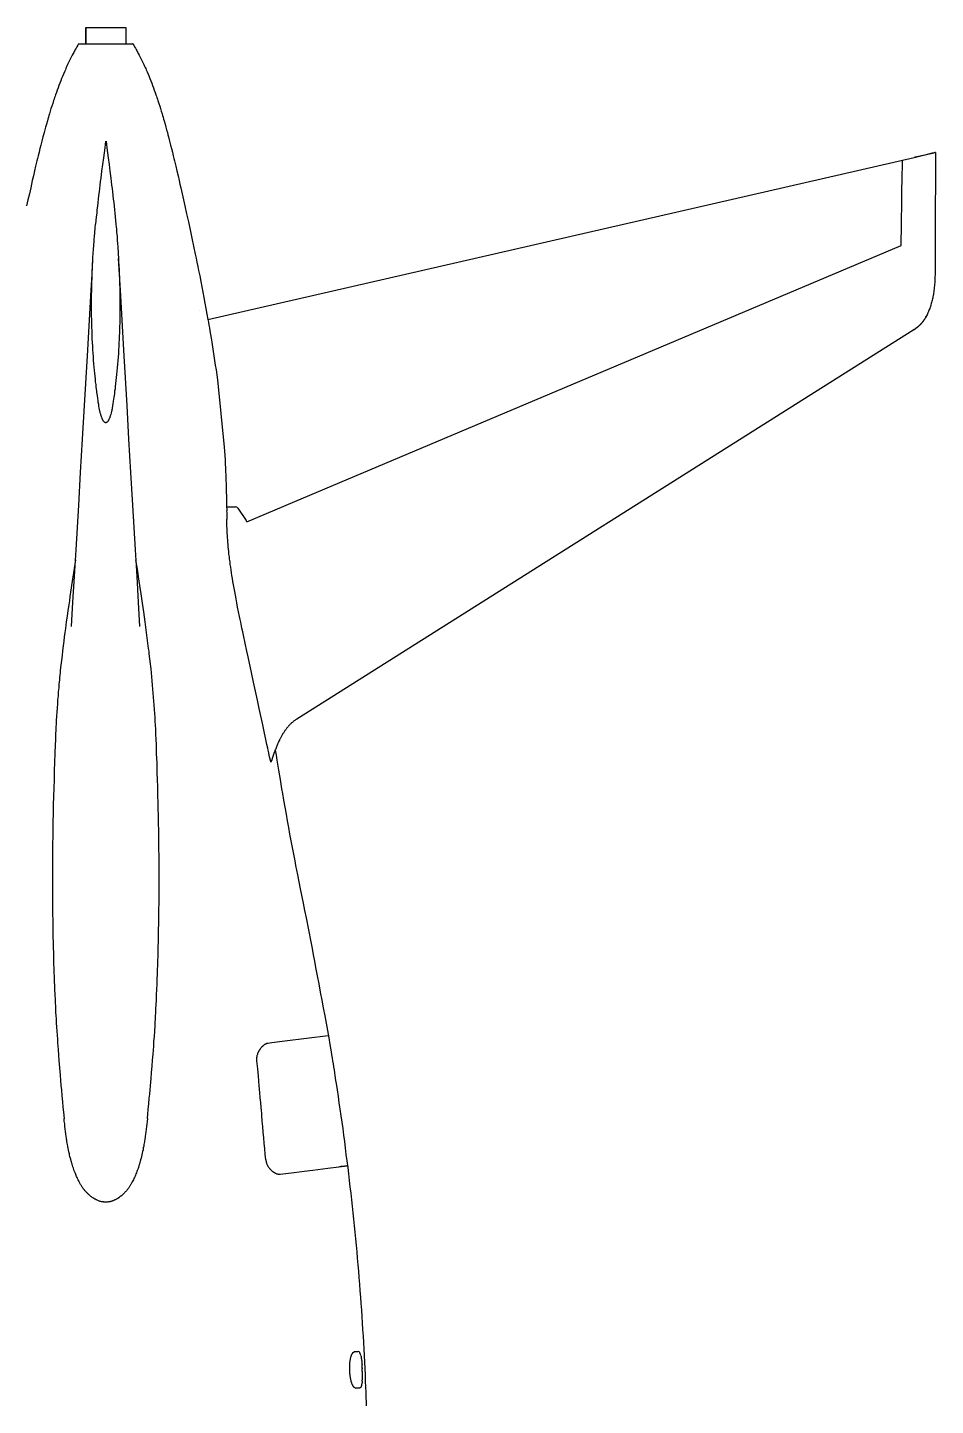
# Model space of a CAD drawing. Extents: x -62750 to 17911, y -49048 to 6133.
# Drawn here: x -799 to 6014, y -21692 to -11352 of the extents above; entities that cross this region are included whole.
import ezdxf

# ---------------------------------------------------------------- set-up
doc = ezdxf.new("R2010")
doc.units = 0
doc.layers.get('0').update_dxf_attribs({"linetype": 'CONTINUOUS'})

msp = doc.modelspace()

# ---------------------------------------------------------------- linework, layer by layer
at = {"color": 7}
for p, q in [((-362, -11352), (-362, -11474)), ((-362, -11352), (-62, -11352)), ((-362, -11474), (-362, -11352)), ((-62, -11352), (-62, -11474)), ((-62, -11352), (-62, -11474)), ((-396, -11474), (-212, -11474)), ((-212, -11474), (-19, -11474)), ((1219, -13390), (5855, -12327)), ((5764, -12507), (5766, -12347)), ((1206, -14910), (5758, -12988)), ((555, -13542), (1219, -13390)), ((5852, -13620), (1221, -16541)), ((702, -14950), (761, -14950)), ((779, -14960), (842, -15051)), ((846, -15062), (1206, -14910))]:
    msp.add_line(p, q, dxfattribs=at)
at = {"color": 7, "ltscale": 0.036393}
msp.add_line((-416, -11474), (-415, -11474), dxfattribs=at)
at = {"color": 7, "ltscale": 0.036395}
msp.add_line((-416, -11474), (-415, -11474), dxfattribs=at)
at = {"color": 7, "ltscale": 0.09683}
msp.add_line((-404, -11474), (-401, -11474), dxfattribs=at)
at = {"color": 7, "ltscale": 2.44141e-05}
msp.add_line((6014, -12290), (6014, -12290), dxfattribs=at)
at = {"color": 7, "ltscale": 0.003878}
msp.add_line((489, -13477), (489, -13478), dxfattribs=at)
at = {"color": 7, "ltscale": 0.003877}
msp.add_line((489, -13478), (489, -13478), dxfattribs=at)
at = {"color": 7, "ltscale": 2.74658e-05}
msp.add_line((779, -14960), (779, -14960), dxfattribs=at)
at = {"color": 7, "ltscale": 3.35693e-05}
msp.add_line((842, -15051), (842, -15051), dxfattribs=at)
at = {"color": 7, "ltscale": 0.153441}
msp.add_line((1713, -21410), (1713, -21416), dxfattribs=at)
at = {"color": 7}
for points in [[(-416, -11474), (-422, -11485), (-429, -11496), (-435, -11506), (-441, -11517), (-445, -11524), (-449, -11531), (-452, -11539), (-456, -11546), (-464, -11560), (-471, -11575), (-479, -11590), (-486, -11604), (-493, -11619), (-498, -11630), (-503, -11641), (-508, -11652), (-512, -11660), (-515, -11669), (-522, -11685), (-530, -11702), (-536, -11719), (-543, -11735), (-550, -11752), (-556, -11769), (-563, -11786), (-570, -11804), (-576, -11821), (-582, -11839), (-588, -11856), (-592, -11867), (-596, -11878), (-600, -11889), (-603, -11900), (-610, -11923), (-617, -11942), (-623, -11961), (-629, -11981), (-635, -12000), (-638, -12013), (-642, -12025), (-646, -12039), (-650, -12052), (-657, -12078), (-663, -12099), (-669, -12120), (-675, -12141), (-679, -12157), (-683, -12172), (-691, -12204), (-699, -12235), (-706, -12261), (-712, -12288), (-719, -12314), (-724, -12334), (-728, -12353), (-738, -12393), (-746, -12428), (-755, -12464), (-763, -12500), (-769, -12527), (-775, -12554), (-785, -12599), (-796, -12644), (-806, -12690)], [(-416, -11474), (-382, -11474), (-348, -11474), (-314, -11474), (-246, -11474), (-144, -11474), (-93, -11474), (-59, -11474), (-25, -11474), (-8, -11474)], [(-404, -11474), (-402, -11474), (-398, -11474), (-235, -11474), (-212, -11474)], [(-212, -11474), (-62, -11474), (-23, -11474), (-19, -11474)], [(-8, -11474), (-1, -11485), (5, -11496), (11, -11506), (17, -11517), (21, -11524), (25, -11531), (29, -11539), (32, -11546), (40, -11560), (47, -11575), (55, -11590), (62, -11604), (69, -11619), (74, -11630), (79, -11641), (84, -11652), (88, -11660), (91, -11669), (99, -11685), (106, -11702), (113, -11719), (119, -11735), (126, -11752), (133, -11769), (139, -11786), (146, -11804), (152, -11821), (158, -11839), (165, -11856), (168, -11867), (172, -11878), (176, -11889), (179, -11900), (187, -11923), (193, -11942), (199, -11961), (205, -11981), (211, -12000), (215, -12013), (218, -12025), (222, -12039), (226, -12052), (233, -12078), (239, -12099), (245, -12120), (251, -12141), (255, -12157), (259, -12172), (267, -12204), (275, -12235), (282, -12261), (289, -12288), (295, -12314), (300, -12334), (305, -12353), (314, -12393), (322, -12428), (331, -12464), (339, -12500), (345, -12527), (351, -12554), (362, -12599), (372, -12644), (382, -12690), (395, -12750), (408, -12811), (421, -12871), (434, -12932), (447, -12993), (460, -13054), (466, -13084), (472, -13114), (478, -13145), (485, -13175), (493, -13216), (501, -13257), (509, -13298), (517, -13338), (525, -13379), (532, -13420), (540, -13461), (547, -13502), (555, -13542)], [(-8, -11474), (-8, -11474), (-8, -11474), (-8, -11474), (-8, -11474)], [(-214, -12205), (-220, -12254), (-230, -12329), (-236, -12379), (-243, -12430), (-250, -12482), (-253, -12508), (-256, -12534), (-259, -12560), (-262, -12586), (-266, -12613), (-269, -12639), (-272, -12666), (-275, -12693), (-278, -12719), (-280, -12746), (-283, -12773), (-286, -12801), (-288, -12828)], [(-210, -12205), (-204, -12254), (-194, -12329), (-187, -12379), (-181, -12430), (-174, -12482), (-171, -12508), (-168, -12534), (-164, -12560), (-161, -12586), (-158, -12613), (-155, -12639), (-152, -12666), (-149, -12693), (-146, -12719), (-143, -12746), (-141, -12773), (-138, -12801), (-135, -12828)], [(5855, -12327), (5944, -12306), (5983, -12297), (6002, -12293), (6009, -12291), (6013, -12290), (6014, -12290), (6014, -12290), (6014, -12290), (6014, -12290)], [(6014, -12290), (6014, -12290), (6014, -12290), (6014, -12290), (6013, -12290), (6011, -12291), (6006, -12292), (5991, -12295), (5934, -12309), (5862, -12325), (5855, -12327)], [(6014, -12290), (6014, -12344), (6014, -12397), (6014, -12450), (6014, -12494), (6014, -12522), (6014, -12580), (6013, -12640), (6013, -12715), (6013, -12790), (6013, -12850), (6012, -12968)], [(5759, -12880), (5759, -12828), (5760, -12778), (5761, -12703), (5763, -12554), (5764, -12507)], [(-310, -13744), (-311, -13715), (-313, -13687), (-314, -13658), (-315, -13630), (-316, -13601), (-317, -13573), (-317, -13545), (-318, -13517), (-318, -13489), (-318, -13461), (-318, -13433), (-318, -13407), (-318, -13381), (-318, -13355), (-317, -13329), (-317, -13303), (-316, -13282), (-316, -13261), (-315, -13240), (-314, -13224), (-314, -13209), (-313, -13178), (-312, -13155), (-311, -13133), (-309, -13112), (-309, -13095), (-308, -13079), (-306, -13048), (-304, -13017), (-302, -12986), (-299, -12957), (-298, -12939), (-297, -12923), (-294, -12890), (-291, -12859), (-289, -12829)], [(-135, -12829), (-134, -12847), (-132, -12866), (-130, -12891), (-127, -12918), (-125, -12945), (-123, -12977), (-122, -12994), (-121, -13010), (-119, -13032), (-118, -13055), (-116, -13078), (-115, -13108), (-113, -13138), (-112, -13168), (-110, -13199), (-109, -13230), (-109, -13246), (-108, -13262), (-108, -13283), (-107, -13304), (-107, -13326), (-106, -13355), (-106, -13384), (-106, -13413), (-106, -13442), (-106, -13472), (-106, -13502), (-106, -13531), (-107, -13546), (-107, -13561), (-107, -13576), (-108, -13591), (-108, -13617), (-109, -13642), (-110, -13668), (-111, -13693), (-113, -13719), (-114, -13744)], [(5758, -12988), (5758, -12933), (5759, -12880)], [(6012, -12968), (6012, -12992), (6012, -13016), (6012, -13045), (6012, -13073), (6012, -13100), (6012, -13126), (6012, -13152), (6012, -13172), (6012, -13182), (6012, -13192), (6012, -13201), (6012, -13211), (6011, -13220), (6011, -13229), (6010, -13242), (6010, -13254), (6009, -13267), (6008, -13278), (6007, -13290), (6006, -13301), (6005, -13313), (6004, -13319), (6003, -13324), (6002, -13335), (6000, -13346), (5999, -13351), (5999, -13356), (5997, -13364), (5996, -13372), (5994, -13380), (5992, -13388), (5990, -13397), (5988, -13406), (5985, -13415), (5983, -13424), (5980, -13433), (5979, -13438), (5977, -13442), (5976, -13447), (5974, -13451), (5971, -13460), (5968, -13468), (5965, -13476), (5962, -13484), (5958, -13492), (5955, -13500), (5951, -13508), (5947, -13516)], [(-468, -15846), (-458, -15665), (-447, -15471), (-435, -15271), (-415, -14937), (-401, -14690), (-386, -14441), (-372, -14189), (-350, -13817), (-322, -13323), (-315, -13203), (-308, -13086)], [(44, -15846), (34, -15665), (23, -15471), (11, -15271), (-9, -14937), (-23, -14690), (-38, -14441), (-52, -14189), (-73, -13817), (-102, -13323), (-109, -13203), (-116, -13086)], [(555, -13542), (558, -13564), (562, -13585), (566, -13606), (570, -13627), (574, -13656), (579, -13684), (584, -13713), (589, -13747), (595, -13782), (600, -13816), (605, -13851), (610, -13886), (616, -13922), (621, -13959), (626, -13996)], [(5853, -13619), (5854, -13619), (5857, -13617), (5860, -13614), (5864, -13612), (5868, -13609), (5872, -13606), (5877, -13602), (5881, -13599), (5886, -13595), (5890, -13591), (5895, -13586), (5900, -13582), (5904, -13577), (5908, -13573), (5912, -13568), (5916, -13563), (5920, -13558), (5924, -13553), (5927, -13549), (5930, -13545), (5933, -13540), (5936, -13536), (5939, -13531), (5941, -13528), (5942, -13525), (5945, -13519), (5946, -13517), (5947, -13516)], [(5947, -13516), (5946, -13517), (5944, -13523), (5941, -13528), (5937, -13533), (5935, -13537), (5934, -13539), (5931, -13544), (5927, -13549), (5924, -13553), (5921, -13558), (5917, -13563), (5913, -13568), (5909, -13572), (5904, -13577), (5900, -13581), (5896, -13586), (5891, -13590), (5887, -13594), (5882, -13598), (5878, -13601), (5873, -13605), (5868, -13609), (5864, -13612), (5859, -13615), (5854, -13618), (5853, -13619)], [(5947, -13516), (5947, -13516), (5947, -13517), (5947, -13517), (5947, -13517)], [(5947, -13517), (5947, -13517), (5947, -13516), (5947, -13516), (5947, -13516)], [(-261, -14210), (-264, -14191), (-265, -14180), (-268, -14163), (-270, -14150), (-272, -14136), (-275, -14114), (-278, -14091), (-280, -14079), (-281, -14066), (-283, -14048), (-285, -14030), (-288, -14012), (-290, -13991), (-292, -13969), (-294, -13947), (-296, -13925), (-299, -13900), (-301, -13875), (-303, -13849), (-305, -13823), (-306, -13797), (-308, -13771), (-310, -13744)], [(-114, -13744), (-116, -13772), (-117, -13799), (-119, -13826), (-121, -13853), (-123, -13879), (-126, -13905), (-128, -13931), (-130, -13956), (-133, -13979), (-135, -14001), (-138, -14023), (-140, -14045), (-142, -14064), (-145, -14082), (-147, -14100), (-149, -14113), (-150, -14125), (-153, -14141), (-155, -14157), (-158, -14176), (-160, -14188), (-163, -14210)], [(626, -13996), (677, -14500), (679, -14532), (681, -14563), (683, -14595), (685, -14627), (686, -14658), (687, -14684), (689, -14709), (690, -14735), (690, -14754), (691, -14773), (692, -14792), (692, -14811), (693, -14839), (694, -14867), (694, -14895), (695, -14916), (695, -14937), (696, -14979)], [(-212, -14318), (-213, -14318), (-214, -14318), (-216, -14317), (-217, -14317), (-218, -14316), (-219, -14316), (-220, -14315), (-221, -14314), (-222, -14313), (-223, -14312), (-224, -14312), (-225, -14310), (-227, -14309), (-228, -14307), (-229, -14306), (-230, -14304), (-231, -14303), (-232, -14301), (-233, -14299), (-234, -14297), (-235, -14295), (-236, -14293), (-237, -14291), (-238, -14288), (-239, -14286), (-240, -14283), (-241, -14280), (-243, -14277), (-244, -14274), (-245, -14270), (-247, -14265), (-249, -14259), (-250, -14254), (-251, -14250), (-253, -14242), (-255, -14236), (-256, -14233), (-257, -14229), (-258, -14224), (-259, -14220), (-260, -14215), (-261, -14210)], [(-163, -14210), (-164, -14215), (-165, -14219), (-165, -14223), (-166, -14228), (-168, -14232), (-168, -14235), (-170, -14241), (-171, -14246), (-174, -14255), (-175, -14260), (-178, -14267), (-179, -14270), (-180, -14273), (-181, -14276), (-182, -14280), (-184, -14284), (-186, -14288), (-188, -14292), (-189, -14296), (-191, -14299), (-192, -14302), (-194, -14304), (-196, -14307), (-197, -14308), (-198, -14310), (-200, -14312), (-201, -14313), (-202, -14313), (-203, -14314), (-204, -14315), (-205, -14316), (-207, -14317), (-208, -14317), (-209, -14318), (-211, -14318), (-211, -14318), (-212, -14318)], [(998, -16732), (966, -16584), (940, -16463), (926, -16399), (912, -16333), (897, -16264), (882, -16193), (856, -16074), (847, -16033), (834, -15972), (821, -15912), (816, -15886), (810, -15859), (801, -15815), (796, -15794), (792, -15772), (785, -15736), (778, -15701), (772, -15670), (766, -15640), (761, -15612), (756, -15585), (751, -15559), (747, -15535), (743, -15510), (739, -15487), (735, -15465), (732, -15443), (729, -15422), (726, -15401), (723, -15381), (721, -15361), (718, -15342), (716, -15323), (713, -15303), (712, -15285), (710, -15267), (708, -15249), (706, -15232), (705, -15214), (704, -15197), (702, -15181), (701, -15164), (700, -15147), (699, -15130), (699, -15112), (698, -15095), (697, -15077), (697, -15060), (697, -15042)], [(-439, -15347), (-454, -15443), (-461, -15490), (-471, -15556), (-481, -15621), (-485, -15653), (-490, -15685), (-496, -15728), (-502, -15770), (-508, -15813), (-511, -15837), (-515, -15861), (-519, -15893), (-523, -15925), (-527, -15957), (-532, -15993), (-536, -16029), (-540, -16065), (-545, -16101), (-549, -16138), (-553, -16175), (-554, -16193), (-556, -16212), (-558, -16230), (-560, -16249), (-563, -16278), (-565, -16308), (-568, -16337), (-570, -16367), (-573, -16397), (-575, -16427), (-577, -16458), (-579, -16489), (-581, -16520), (-583, -16551), (-584, -16577), (-586, -16603), (-587, -16629), (-588, -16648), (-589, -16668), (-590, -16701), (-591, -16733)], [(168, -16733), (166, -16694), (164, -16655), (164, -16636), (163, -16616), (161, -16587), (159, -16558), (158, -16529), (156, -16500), (154, -16469), (152, -16438), (150, -16408), (147, -16377), (145, -16346), (142, -16316), (140, -16286), (137, -16255), (134, -16225), (131, -16195), (128, -16165), (126, -16146), (124, -16127), (119, -16089), (115, -16052), (113, -16032), (110, -16012), (105, -15972), (100, -15931), (95, -15891), (90, -15851), (84, -15813), (79, -15774), (73, -15736), (69, -15704), (64, -15672), (59, -15637), (54, -15602), (44, -15538), (35, -15474), (28, -15432), (15, -15347)], [(1221, -16541), (1217, -16544), (1213, -16546), (1209, -16549), (1206, -16552), (1202, -16555), (1198, -16558), (1194, -16561), (1191, -16564), (1187, -16567), (1183, -16570), (1180, -16573), (1177, -16576), (1173, -16580), (1170, -16583), (1166, -16586), (1163, -16590), (1160, -16594), (1157, -16597), (1154, -16601), (1151, -16605), (1148, -16608), (1145, -16612), (1141, -16616), (1139, -16620), (1136, -16624), (1133, -16628), (1130, -16633), (1127, -16637), (1124, -16641), (1121, -16646), (1118, -16650), (1115, -16655), (1113, -16660), (1110, -16665), (1107, -16670), (1104, -16675), (1101, -16680), (1099, -16685), (1096, -16690), (1093, -16696), (1091, -16701), (1088, -16707), (1085, -16713), (1082, -16719), (1080, -16725), (1077, -16731), (1074, -16737), (1072, -16744), (1069, -16750), (1066, -16757), (1064, -16764), (1061, -16770), (1058, -16778), (1056, -16785), (1053, -16792), (1050, -16799), (1045, -16815), (1039, -16831), (1034, -16847), (1028, -16864)], [(-591, -16733), (-594, -16799), (-596, -16864), (-598, -16930), (-600, -16994), (-602, -17059), (-604, -17123), (-606, -17186), (-607, -17250), (-608, -17313), (-609, -17368), (-610, -17423), (-611, -17477), (-611, -17520), (-612, -17562), (-612, -17604), (-612, -17649), (-612, -17693), (-612, -17740), (-612, -17788), (-612, -17835), (-612, -17887), (-611, -17942), (-611, -17974), (-611, -18005), (-610, -18051), (-609, -18094), (-609, -18137), (-608, -18180), (-607, -18213), (-606, -18256), (-605, -18298), (-604, -18340), (-603, -18383), (-602, -18407), (-601, -18441), (-599, -18476), (-598, -18515), (-597, -18538), (-596, -18570)], [(172, -18570), (174, -18530), (175, -18494), (176, -18456), (177, -18429), (179, -18382), (180, -18353), (181, -18324), (181, -18289), (182, -18251), (183, -18214), (184, -18173), (185, -18124), (186, -18076), (186, -18046), (187, -18016), (187, -17969), (188, -17922), (188, -17878), (188, -17839), (188, -17801), (188, -17757), (188, -17712), (188, -17668), (188, -17618), (188, -17568), (187, -17518), (187, -17471), (186, -17424), (186, -17377), (185, -17322), (184, -17267), (182, -17212), (181, -17166), (180, -17121), (179, -17075), (178, -17041), (177, -17006), (175, -16938), (173, -16870), (170, -16802), (168, -16733)], [(1028, -16864), (1028, -16864), (1028, -16864), (1028, -16864), (1028, -16864), (1028, -16864), (1028, -16864), (1027, -16864), (1027, -16863), (1027, -16861), (1026, -16859), (1025, -16856), (1024, -16852), (1023, -16846), (1021, -16839), (1018, -16826), (1015, -16813), (1011, -16794), (1007, -16775), (1004, -16761), (998, -16732)], [(1059, -16774), (1066, -16812), (1072, -16850), (1085, -16924), (1097, -16994), (1108, -17064), (1114, -17100), (1123, -17151), (1132, -17203), (1141, -17254), (1150, -17305), (1159, -17356), (1168, -17406), (1178, -17455), (1187, -17505), (1197, -17556), (1207, -17606), (1213, -17641), (1227, -17710), (1248, -17816), (1270, -17924), (1280, -17979), (1291, -18033), (1309, -18124), (1327, -18214), (1336, -18262), (1345, -18310), (1354, -18358), (1363, -18406), (1375, -18467), (1387, -18529), (1398, -18591), (1409, -18650), (1420, -18709), (1431, -18768), (1441, -18823), (1451, -18878), (1461, -18934), (1469, -18984), (1474, -19011), (1479, -19038), (1483, -19062), (1487, -19085), (1490, -19107), (1494, -19129), (1497, -19151), (1501, -19173), (1504, -19195), (1508, -19217), (1513, -19253), (1517, -19277), (1524, -19324)], [(-596, -18570), (-594, -18609), (-592, -18648), (-591, -18672), (-590, -18695), (-589, -18719), (-588, -18743), (-586, -18766), (-585, -18790), (-583, -18822), (-581, -18853), (-579, -18884), (-577, -18914), (-575, -18943), (-573, -18971), (-571, -18997), (-570, -19022), (-566, -19063), (-563, -19104), (-559, -19159), (-554, -19213), (-551, -19253), (-548, -19291), (-545, -19324)], [(121, -19324), (124, -19294), (128, -19239), (132, -19194), (136, -19147), (140, -19102), (143, -19055), (146, -19026), (148, -18996), (150, -18962), (153, -18924), (156, -18883), (158, -18840), (160, -18817), (161, -18794), (162, -18771), (164, -18747), (165, -18715), (167, -18683), (169, -18652), (170, -18611), (172, -18570)], [(1458, -18919), (1131, -18959), (1034, -18971), (1019, -18973), (1004, -18975)], [(1004, -18975), (1002, -18975), (999, -18976), (997, -18977), (994, -18977), (991, -18978), (989, -18980), (986, -18981), (984, -18982), (983, -18983), (981, -18983), (980, -18984), (977, -18986), (974, -18989), (971, -18991), (969, -18993), (966, -18995), (964, -18997), (963, -18998), (961, -19000), (958, -19003), (955, -19007), (952, -19010), (949, -19014), (946, -19018), (943, -19022), (941, -19026), (938, -19031), (936, -19035), (934, -19037), (933, -19040), (932, -19043), (930, -19047), (928, -19051), (927, -19055), (926, -19059), (924, -19063), (923, -19067), (922, -19072), (922, -19074), (921, -19076), (921, -19079), (920, -19082), (920, -19085), (920, -19088), (920, -19092), (920, -19096), (920, -19099), (920, -19103), (920, -19106)], [(920, -19106), (926, -19167), (929, -19194), (931, -19221), (934, -19255), (935, -19267), (937, -19286), (938, -19299), (939, -19311), (940, -19318), (940, -19324)], [(-545, -19324), (-541, -19369), (-537, -19413), (-533, -19453), (-529, -19492), (-525, -19539)], [(101, -19539), (104, -19506), (107, -19472), (111, -19429), (115, -19386), (118, -19355), (121, -19324)], [(940, -19324), (941, -19340), (942, -19356), (944, -19371), (945, -19386), (946, -19398), (949, -19421), (952, -19453), (955, -19481), (956, -19495), (958, -19517)], [(1524, -19324), (1531, -19373), (1538, -19421), (1545, -19469), (1552, -19518), (1559, -19566), (1566, -19614), (1572, -19663), (1579, -19711), (1585, -19760), (1591, -19808), (1598, -19857), (1604, -19906), (1610, -19954), (1615, -20003), (1621, -20051), (1627, -20100), (1632, -20149), (1637, -20197), (1643, -20246), (1648, -20295), (1653, -20343), (1658, -20392), (1662, -20441), (1667, -20490), (1672, -20538), (1676, -20587), (1680, -20636), (1684, -20685), (1688, -20733), (1692, -20782), (1696, -20831), (1700, -20879), (1703, -20928), (1707, -20977), (1710, -21025), (1713, -21074), (1716, -21123), (1719, -21171), (1722, -21220), (1725, -21269), (1727, -21317), (1730, -21366), (1732, -21415), (1734, -21463), (1736, -21512), (1738, -21552), (1740, -21593), (1741, -21633), (1742, -21664), (1743, -21694)], [(-406, -20024), (-411, -20015), (-415, -20007), (-419, -19998), (-423, -19990), (-427, -19981), (-431, -19973), (-434, -19966), (-437, -19959), (-440, -19952), (-442, -19947), (-444, -19941), (-446, -19936), (-448, -19931), (-452, -19921), (-455, -19911), (-458, -19902), (-461, -19892), (-465, -19882), (-467, -19874), (-469, -19865), (-472, -19857), (-473, -19851), (-475, -19845), (-478, -19832), (-481, -19823), (-483, -19813), (-485, -19804), (-486, -19797), (-488, -19790), (-491, -19776), (-494, -19762), (-496, -19748), (-499, -19735), (-501, -19723), (-503, -19711), (-504, -19702), (-506, -19693), (-507, -19683), (-508, -19673), (-511, -19655), (-514, -19636), (-516, -19617), (-518, -19598), (-520, -19578), (-523, -19559), (-525, -19539)], [(101, -19539), (99, -19560), (97, -19580), (94, -19600), (92, -19620), (89, -19640), (87, -19659), (85, -19669), (84, -19679), (81, -19697), (80, -19706), (78, -19715), (77, -19724), (75, -19733), (73, -19746), (70, -19759), (68, -19773), (65, -19786), (62, -19798), (60, -19811), (57, -19823), (54, -19836), (50, -19848), (47, -19861), (45, -19867), (43, -19873), (40, -19884), (36, -19896), (34, -19902), (33, -19907), (31, -19913), (29, -19919), (25, -19928), (22, -19937), (19, -19946), (15, -19955), (11, -19963), (8, -19972), (4, -19981), (0, -19990), (-4, -19998), (-9, -20007), (-13, -20015), (-18, -20024)], [(989, -19848), (990, -19852), (990, -19855), (991, -19859), (991, -19862), (992, -19866), (993, -19869), (994, -19872), (995, -19875), (996, -19878), (997, -19880), (998, -19882), (1000, -19886), (1001, -19889), (1003, -19893), (1005, -19897), (1008, -19900), (1010, -19903), (1012, -19907), (1015, -19910), (1017, -19913), (1019, -19915), (1021, -19918), (1022, -19919), (1024, -19921), (1027, -19925), (1031, -19928), (1034, -19931), (1038, -19934), (1041, -19937), (1043, -19938), (1045, -19940), (1047, -19941), (1049, -19942), (1051, -19944), (1054, -19945), (1057, -19947), (1060, -19948), (1063, -19950), (1066, -19951), (1068, -19952), (1070, -19953), (1072, -19953), (1074, -19954), (1076, -19954), (1079, -19955), (1082, -19956), (1085, -19956), (1088, -19956), (1090, -19956), (1093, -19956), (1096, -19956)], [(1096, -19956), (1202, -19943), (1276, -19934), (1342, -19926), (1455, -19912), (1537, -19902), (1581, -19896), (1592, -19895), (1596, -19894), (1599, -19894), (1601, -19894), (1602, -19894), (1602, -19894), (1602, -19894), (1602, -19894), (1602, -19894), (1602, -19894), (1601, -19894), (1600, -19894), (1597, -19894), (1583, -19896), (1552, -19900), (1541, -19901)], [(-212, -20166), (-217, -20166), (-222, -20166), (-224, -20166), (-227, -20166), (-230, -20165), (-233, -20165), (-237, -20165), (-241, -20164), (-245, -20163), (-249, -20162), (-254, -20161), (-258, -20159), (-262, -20158), (-267, -20156), (-271, -20154), (-276, -20152), (-280, -20150), (-285, -20148), (-290, -20145), (-294, -20143), (-299, -20140), (-301, -20139), (-304, -20137), (-306, -20135), (-309, -20134), (-313, -20131), (-318, -20127), (-323, -20123), (-328, -20119), (-333, -20115), (-337, -20111), (-341, -20108), (-344, -20105), (-348, -20101), (-352, -20097), (-356, -20093), (-360, -20089), (-364, -20085), (-368, -20081), (-371, -20077), (-375, -20072), (-378, -20068), (-381, -20064), (-385, -20059), (-388, -20054), (-391, -20049), (-394, -20045), (-396, -20041), (-399, -20037), (-401, -20033), (-404, -20028), (-406, -20024)], [(-18, -20024), (-20, -20028), (-23, -20033), (-25, -20037), (-28, -20041), (-30, -20046), (-33, -20050), (-35, -20053), (-37, -20055), (-39, -20058), (-41, -20061), (-43, -20065), (-46, -20068), (-49, -20072), (-53, -20076), (-56, -20081), (-60, -20086), (-65, -20090), (-69, -20095), (-74, -20100), (-79, -20104), (-84, -20109), (-89, -20114), (-94, -20118), (-97, -20120), (-99, -20122), (-105, -20126), (-109, -20130), (-113, -20133), (-118, -20135), (-122, -20138), (-126, -20141), (-130, -20143), (-134, -20145), (-138, -20148), (-143, -20150), (-148, -20152), (-151, -20154), (-153, -20155), (-156, -20156), (-160, -20157), (-163, -20159), (-167, -20160), (-171, -20161), (-175, -20162), (-179, -20163), (-183, -20164), (-187, -20165), (-191, -20165), (-196, -20166), (-200, -20166), (-204, -20166), (-208, -20166), (-212, -20166)], [(1643, -21296), (1644, -21295), (1645, -21294), (1646, -21293), (1647, -21292), (1648, -21292), (1649, -21291), (1650, -21290), (1651, -21290), (1653, -21290), (1654, -21290)], [(1620, -21413), (1619, -21407), (1619, -21402), (1619, -21396), (1620, -21391), (1620, -21385), (1620, -21380), (1621, -21373), (1621, -21369), (1621, -21366), (1622, -21362), (1622, -21359)], [(1622, -21359), (1623, -21353), (1624, -21348), (1625, -21343), (1626, -21338), (1627, -21333), (1628, -21329), (1629, -21324), (1631, -21320), (1632, -21317), (1633, -21313)], [(1704, -21323), (1705, -21328), (1705, -21332), (1706, -21336)], [(1706, -21336), (1706, -21337), (1707, -21344), (1708, -21352)], [(1708, -21352), (1709, -21355), (1710, -21362), (1710, -21369), (1711, -21379), (1712, -21388)], [(1642, -21541), (1640, -21538), (1638, -21534), (1637, -21531), (1636, -21528), (1634, -21523), (1633, -21520), (1632, -21517), (1631, -21514), (1631, -21511), (1630, -21508), (1629, -21504), (1628, -21500), (1627, -21495), (1626, -21490), (1625, -21485), (1624, -21480), (1623, -21474), (1622, -21468), (1622, -21461), (1621, -21454), (1621, -21448), (1621, -21441)], [(1663, -21562), (1662, -21562), (1661, -21561), (1660, -21561), (1659, -21561), (1658, -21560), (1657, -21560), (1656, -21559), (1655, -21559), (1655, -21558), (1653, -21557), (1652, -21556), (1650, -21554), (1649, -21552), (1647, -21550), (1646, -21549), (1645, -21547), (1643, -21544), (1643, -21543), (1642, -21541)], [(1707, -21545), (1706, -21548), (1705, -21550), (1704, -21552), (1704, -21553), (1703, -21554), (1702, -21556), (1702, -21556), (1701, -21557), (1701, -21558), (1700, -21558), (1700, -21559), (1699, -21560), (1698, -21560), (1697, -21560), (1696, -21560)], [(1713, -21510), (1713, -21515), (1712, -21520), (1711, -21525), (1711, -21529)]]:
    msp.add_lwpolyline(points, dxfattribs=at)
for centre, radius, start, end in [((-11, -12265), 790, 89.9677, 90.2672), ((-11, -12226), 752, 89.9599, 90.2746), ((-8, -11485), 10.2, 88.001, 90.2166), ((5844, -13607), 14.9, 302.6423, 305.5999), ((4948, -14915), 4253, 180.8544, 181.7069), ((761, -14972), 22, 34.6254, 89.9995), ((824, -15063), 22, 1.9154, 34.6265), ((-185979, -37031), 187756, 5.25076, 5.35235), ((4489, -95083), 73848, 92.1757, 92.20051), ((1658, -21316), 41.6, 24.8746, 29.5787), ((1646, -21322), 55.6, 23.2154, 25.0079), ((1507, -21365), 201, 12.0127, 13.9284), ((928, -21441), 786, 2.2738, 3.8753), ((-26733, -22381), 28369, 1.8985, 1.9551), ((-22108, -22358), 23839, 2.2128, 2.2654), ((-2458, 88829), 110467, 272.13789, 272.15475), ((1530, -21500), 183, 350.4295, 350.883)]:
    msp.add_arc(centre, radius, start, end, dxfattribs=at)
for centre, major_axis, ratio, start_param, end_param in [((5954, -12994), (58.5, 25.8), 0.080978, 6.247369, 6.343407), ((5954, -12994), (58.5, 25.8), 0.080978, 6.247364, 6.343407), ((1649, -21382), (5.1, 92.4), 0.318446, 0.381971, 0.741825), ((1680, -21463), (6, 175), 0.178733, 6.001369, 6.295902), ((1683, -21449), (3, 160), 0.181883, 5.812276, 5.901433), ((1672, -21569), (14, 281), 0.143732, 5.841111, 5.93227), ((1678, -21370), (-19, 188), 0.164333, 3.862068, 3.976816), ((1697, -21433), (-5, 116), 0.145289, 4.332892, 4.662085), ((1549, -21006), (-137, 574), 0.163106, 3.656737, 3.718318), ((1676, -21370), (-21, 190), 0.172908, 3.527124, 3.60681), ((1684, -21406), (-13, 154), 0.179493, 3.65619, 3.750227)]:
    msp.add_ellipse(centre, major_axis=major_axis, ratio=ratio, start_param=start_param, end_param=end_param, dxfattribs=at)

doc.saveas('drawing.dxf')
